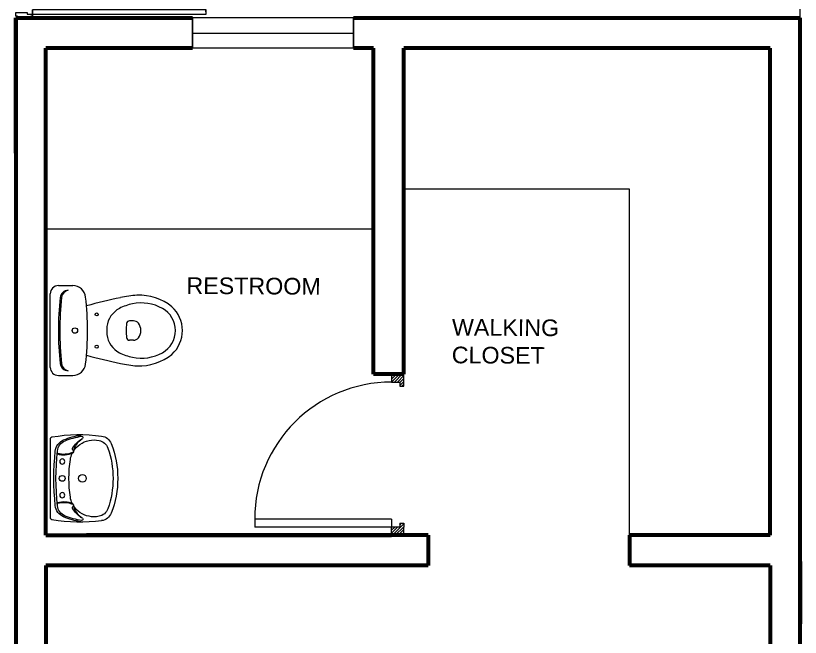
# Model space of a CAD drawing. Header units: millimetres. Extents: x 2027 to 2311, y 2171 to 2421.
# Drawn here: x 2224.7 to 2311.1, y 2316.4 to 2384.8 of the extents above; entities that cross this region are included whole.
import ezdxf

# ---------------------------------------------------------------- set-up
doc = ezdxf.new("R2010")
doc.units = ezdxf.units.MM
for name, color, linetype, lineweight in [('0inne_gulv', 255, 'Continuous', 13), ('A-WALL', 6, 'Continuous', 60), ('inne_gulv', 255, 'Continuous', 15), ('MOBILIARIO', 4, 'Continuous', 13), ('PUERYVENTA', 34, 'Continuous', 5), ('TEXTURA', 7, 'Continuous', 9)]:
    doc.layers.add(name, color=color, linetype=linetype, lineweight=lineweight)
doc.styles.get("Standard").update_dxf_attribs({"font": 'arial.ttf'})

# ---------------------------------------------------------------- blocks, each defined once
blk = doc.blocks.new('gazebo multifuncional plantas_dwg_2SAINVI1-127586-Level 1')
at = {"lineweight": 9}
for p, q in [((0.04, 0.2225), (0.1116, 0.2225)), ((0, -0.1825), (0, 0.1825)), ((0.413, 0.048), (0.3929, 0.048)), ((0.413, -0.048), (0.3929, -0.048)), ((0.04, -0.2225), (0.1116, -0.2225))]:
    blk.add_line(p, q, dxfattribs=at)
for centre, radius in [((0.23, 0.08), 0.0075), ((0.122, 0), 0.0135), ((0.122, 0), 0.0135), ((0.23, -0.08), 0.0075)]:
    blk.add_circle(centre, radius, dxfattribs=at)
for centre, radius, start, end in [((0.04, 0.1825), 0.04, 90, 180), ((0.0887, 0.1595), 0.04, 90, 173.7281), ((0.0959, 0.1601), 0.04, 100.2428, 173.7859), ((0.1116, 0.1585), 0.064, 6.7931, 90), ((1.54, 0), 1.5, 173.7281, 186.2719), ((1.54, 0), 1.493, 173.6755, 186.3306), ((-1.219, 0), 1.404, 353.2069, 6.7931), ((0.8496, -2.2862), 2.5, 101.5744, 105.544), ((0.4757, -0.4232), 0.6, 94.3794, 102.2907), ((0.4404, -0.0848), 0.26, 51.2869, 92.3028), ((0.4578, -0.1123), 0.25, 101.6195, 117.4027), ((0.451, -0.079), 0.216, 60.8839, 101.6195), ((0.495, 0), 0.16, 312.4362, 47.5638), ((0.396, 0.007), 0.1156, 117.4027, 173.7581), ((0.495, 0), 0.1256, 299.1161, 60.8839), ((0.3929, 0.033), 0.015, 90, 173.3508), ((0.413, 0.018), 0.03, 36.8699, 90), ((0.46, 0), 0.18, 173.7581, 186.2419), ((0.676, 0), 0.3, 173.3508, 186.6492), ((0.389, 0), 0.06, 323.1301, 36.8699), ((0.396, -0.007), 0.1156, 186.2419, 242.5973), ((0.3929, -0.033), 0.015, 186.6492, 270), ((0.413, -0.018), 0.03, 270, 323.1301), ((0.4578, 0.1123), 0.25, 242.5973, 258.3805), ((0.451, 0.079), 0.216, 258.3805, 299.1161), ((0.8496, 2.2862), 2.5, 254.456, 258.4256), ((0.4404, 0.0848), 0.26, 267.6972, 308.7131), ((0.04, -0.1825), 0.04, 180, 270), ((0.0887, -0.1595), 0.04, 186.2719, 270), ((0.0959, -0.1601), 0.04, 186.2141, 259.7572), ((0.1116, -0.1585), 0.064, 270, 353.2069), ((0.4757, 0.4232), 0.6, 257.7093, 265.6206)]:
    blk.add_arc(centre, radius, start, end, dxfattribs=at)
blk = doc.blocks.new('gazebo multifuncional plantas_dwg_2SALAVI2-127588-Level 1')
at = {"lineweight": 9}
blk.add_line((0.2366, 0), (-0.2366, 0), dxfattribs=at)
for centre in [(-0.1, -0.07), (0.1, -0.07)]:
    blk.add_circle(centre, 0.0152, dxfattribs=at)
for centre, radius, start, end in [((-0.2366, -0.01), 0.01, 90, 170.5426), ((0.2366, -0.01), 0.01, 9.4574, 90), ((0.7385, -0.1724), 0.9985, 170.5426, 187.5672), ((-0.1532, -0.1102), 0.0819, 95.92, 156.9277), ((-0.1549, -0.1153), 0.0743, 96.0045, 157.8311), ((0, -1.5876), 1.5548, 83.9955, 96.0045), ((0, -1.5876), 1.5672, 84.08, 95.92), ((-0.2649, -0.0792), 0.1222, 335.7834, 16.7528), ((-0.1527, -0.0454), 0.005, 16.7528, 95.6527), ((-0.2649, -0.0792), 0.1267, 335.8014, 16.3376), ((-0.1481, -0.0449), 0.005, 16.3376, 95.4846), ((0.2649, -0.0792), 0.1267, 163.6624, 204.1986), ((0.2649, -0.0792), 0.1222, 163.2472, 204.2166), ((0.1481, -0.0449), 0.005, 84.5154, 163.6624), ((0.1527, -0.0454), 0.005, 84.3473, 163.2472), ((0.1532, -0.1102), 0.0819, 23.0723, 84.08), ((0.1549, -0.1153), 0.0743, 22.1689, 83.9955), ((-0.7385, -0.1724), 0.9985, 352.4328, 9.4574), ((0.1574, -0.2425), 0.4195, 156.9277, 171.6269), ((0.1573, -0.2425), 0.4114, 157.8311, 172.0169), ((0, -0.07), 0.0175, 90, 270), ((0, -0.07), 0.0175, 270, 90), ((-0.1573, -0.2425), 0.4114, 7.9831, 22.1689), ((-0.1574, -0.2425), 0.4195, 8.3731, 23.0723), ((-0.105, -0.2639), 0.1515, 118.5852, 150.7015), ((-0.1329, -0.2594), 0.1254, 102.8055, 145.9006), ((-0.0922, -0.2499), 0.1333, 121.788, 145.6818), ((-0.1736, -0.1379), 0.00802, 36.8339, 118.5852), ((-0.1589, -0.1268), 0.0104, 216.8339, 335.8014), ((-0.1523, -0.1298), 0.00124, 155.7834, 0), ((-0.0922, -0.2499), 0.1333, 98.6798, 115.0039), ((0, -0.8536), 0.7439, 81.3202, 98.6798), ((0.0922, -0.2499), 0.1333, 64.9961, 81.3202), ((0.1589, -0.1268), 0.0104, 204.1986, 323.1661), ((0.1523, -0.1298), 0.00124, 180, 24.2166), ((0.1329, -0.2594), 0.1254, 34.0994, 77.1945), ((0.0922, -0.2499), 0.1333, 34.3182, 58.212), ((0.1736, -0.1379), 0.00802, 61.4148, 143.1661), ((0.105, -0.2639), 0.1515, 29.2985, 61.4148), ((-0.2432, -0.1863), 0.007, 172.0169, 330.7015), ((-0.0783, -0.2594), 0.1501, 145.6818, 191.3292), ((0, -0.19), 0.023, 90, 270), ((0, -0.19), 0.023, 270, 90), ((0.0783, -0.2594), 0.1501, 348.6708, 34.3182), ((0.2432, -0.1863), 0.007, 209.2985, 7.9831), ((-0.1807, -0.2945), 0.0712, 187.5672, 248.5292), ((-0.1571, -0.2752), 0.0697, 191.3292, 250.3622), ((0.1571, -0.2752), 0.0697, 289.6378, 348.6708), ((0.1807, -0.2945), 0.0712, 291.4708, 352.4328), ((0, 0.1649), 0.5649, 248.5292, 291.4708), ((0, 0.1649), 0.537, 250.3622, 289.6378)]:
    blk.add_arc(centre, radius, start, end, dxfattribs=at)
blk = doc.blocks.new('PUERTA')
at = {"layer": 'TEXTURA', "ltscale": 0.3}
h = blk.add_hatch(dxfattribs=at)
h.set_pattern_fill('ANSI31', color=256, scale=0.1, style=0)
h.set_pattern_definition([(315, (-170.025657, 504.958743), (-0.00883883476, -0.00883883476), [])])
h.paths.add_polyline_path([(0, 0), (0.05, 0), (0.075, 0), (0.075, 0.025), (0.05, 0.025), (0.05, 0.075), (0, 0.075)])
h.paths.add_polyline_path([(0.925, 0), (1, 0), (1, 0.075), (0.95, 0.075), (0.95, 0.025), (0.925, 0.025)])
for p, q in [((0.05, 0.075), (0.05, 0.925)), ((0.1, 0.925), (0.05, 0.925)), ((0.1, 0.075), (0.1, 0.925)), ((0, 0.075), (0.05, 0.075)), ((0.1, 0.075), (0.05, 0.075)), ((1, 0.075), (0.95, 0.075)), ((0, 0), (0.05, 0))]:
    blk.add_line(p, q)
at = {"ltscale": 0.3}
for p, q in [((0.05, 0.025), (0.05, 0.125)), ((0, 0.075), (0, 0)), ((0.95, 0.075), (0.95, 0.025)), ((1, 0.075), (1, 0)), ((0.075, 0.025), (0.05, 0.025)), ((0.075, 0), (0.05, 0)), ((0.075, 0.025), (0.075, 0)), ((0.95, 0.025), (0.925, 0.025)), ((0.925, 0.025), (0.925, 0)), ((0.925, 0), (1, 0))]:
    blk.add_line(p, q, dxfattribs=at)
at = {"layer": 'TEXTURA'}
blk.add_arc((0.1, 0.075), 0.85, 0, 90, dxfattribs=at)
blk = doc.blocks.new('*U20')
blk.add_lwpolyline([(33.6, 1740.1, -0.396717), (1582.4, 192)], format="xyb")
for points in [[(72, 192), (33.6, 192), (33.6, 1740.1), (72, 1740.1)], [(33.6, 192), (16.8, 192), (16.8, 192), (16.8, 192), (16.8, 192), (16.8, 177), (0, 177), (0, 190.9), (0, 40.9), (0, 55.9), (16.8, 55.9), (16.8, 40.9), (33.6, 40.9), (33.6, 40.9), (50, 40.9), (50, 144), (33.6, 144)], [(1616, 177), (1616, 192), (1616, 192), (1616, 40.9), (1616, 55.9), (1599.2, 55.9), (1599.2, 40.9), (1582.4, 40.9), (1582.4, 40.9), (1566, 40.9), (1566, 144), (1582.4, 144), (1582.4, 192), (1599.2, 192), (1599.2, 177)]]:
    blk.add_lwpolyline(points, close=True)
blk.add_lwpolyline([(33.6, 192), (72, 192)])

msp = doc.modelspace()

# ---------------------------------------------------------------- linework, layer by layer
at = {"layer": 'A-WALL'}
for p, q in [((2224.677, 2384.59), (2244.161, 2384.59)), ((2224.677, 2369.686), (2224.677, 2384.59)), ((2224.677, 2384.59), (2224.677, 2272.403)), ((2261.898, 2384.59), (2311.147, 2384.59)), ((2311.147, 2308.769), (2311.147, 2384.59)), ((2244.161, 2381.265), (2228.003, 2381.265)), ((2228.003, 2327.615), (2228.003, 2381.265)), ((2264.115, 2381.265), (2261.898, 2381.265)), ((2264.115, 2345.353, 0), (2264.115, 2381.265, 0)), ((2307.821, 2381.265), (2267.441, 2381.265)), ((2267.441, 2345.353), (2267.441, 2381.265, 0)), ((2307.821, 2327.615), (2307.821, 2381.265)), ((2267.441, 2345.353), (2264.115, 2345.353)), ((2228.003, 2327.615), (2266.109, 2327.615)), ((2270.14, 2327.615), (2232.493, 2327.615)), ((2270.14, 2327.615), (2270.14, 2324.29)), ((2307.821, 2327.615), (2292.311, 2327.615)), ((2292.311, 2327.615), (2292.311, 2324.29)), ((2311.147, 2324.733), (2311.147, 2317.86)), ((2270.14, 2324.29), (2228.003, 2324.29)), ((2228.003, 2324.29), (2228.003, 2268.855)), ((2307.821, 2324.29), (2292.311, 2324.29)), ((2307.821, 2324.29), (2307.821, 2308.769))]:
    msp.add_line(p, q, dxfattribs=at)
at = {"layer": 'A-WALL', "lineweight": 25}
for p, q in [((2244.161, 2381.265), (2244.161, 2384.59, 0)), ((2261.898, 2381.265), (2261.898, 2384.59, 0))]:
    msp.add_line(p, q, dxfattribs=at)
at = {"layer": 'inne_gulv'}
for p, q in [((2311.147, 2384.59), (2311.147, 2420.753)), ((2261.898, 2384.59), (2244.161, 2384.59)), ((2244.161, 2382.927), (2261.898, 2382.927)), ((2261.898, 2381.265), (2244.161, 2381.265)), ((2292.311, 2365.744, 0), (2267.441, 2365.744, 0)), ((2292.311, 2324.511, 0), (2292.311, 2365.744, 0)), ((2264.115, 2361.31), (2228.003, 2361.31))]:
    msp.add_line(p, q, dxfattribs=at)

# ---------------------------------------------------------------- block references
at = {"layer": '0inne_gulv', "xscale": -0.01234813854997704, "yscale": 0.01234813854997704, "zscale": 0.01234813854997704, "rotation": 270}
msp.add_blockref('*U20', (2224.172, 2384.59), dxfattribs=at)
at = {"layer": 'MOBILIARIO', "xscale": 22.22445800364788, "yscale": 22.22445800364788, "zscale": 22.22445800364788}
msp.add_blockref('gazebo multifuncional plantas_dwg_2SAINVI1-127586-Level 1', (2228.491, 2350.155), dxfattribs=at)
at = {"layer": 'MOBILIARIO', "xscale": -18.53600168279707, "yscale": 18.53600168279707, "zscale": 18.53600168279725, "rotation": 90}
msp.add_blockref('gazebo multifuncional plantas_dwg_2SALAVI2-127588-Level 1', (2228.51, 2333.871), dxfattribs=at)
at = {"layer": 'PUERYVENTA', "ltscale": 0.3, "xscale": 17.75705097388813, "yscale": 17.75705097388813, "zscale": 17.75705097388813, "rotation": 89.99999999999999}
msp.add_blockref('PUERTA', (2267.441, 2327.615), dxfattribs=at)

# ---------------------------------------------------------------- texts
at = {"layer": 'inne_gulv', "char_height": 1.834, "width": 19.80413, "attachment_point": 1, "rotation": 359.64613}
for s, insert in [('RESTROOM', (2243.5, 2356.027)), ('WALKING \\PCLOSET', (2272.761, 2351.444))]:
    msp.add_mtext(s, dxfattribs=dict(at, insert=insert))

doc.saveas('drawing.dxf')
